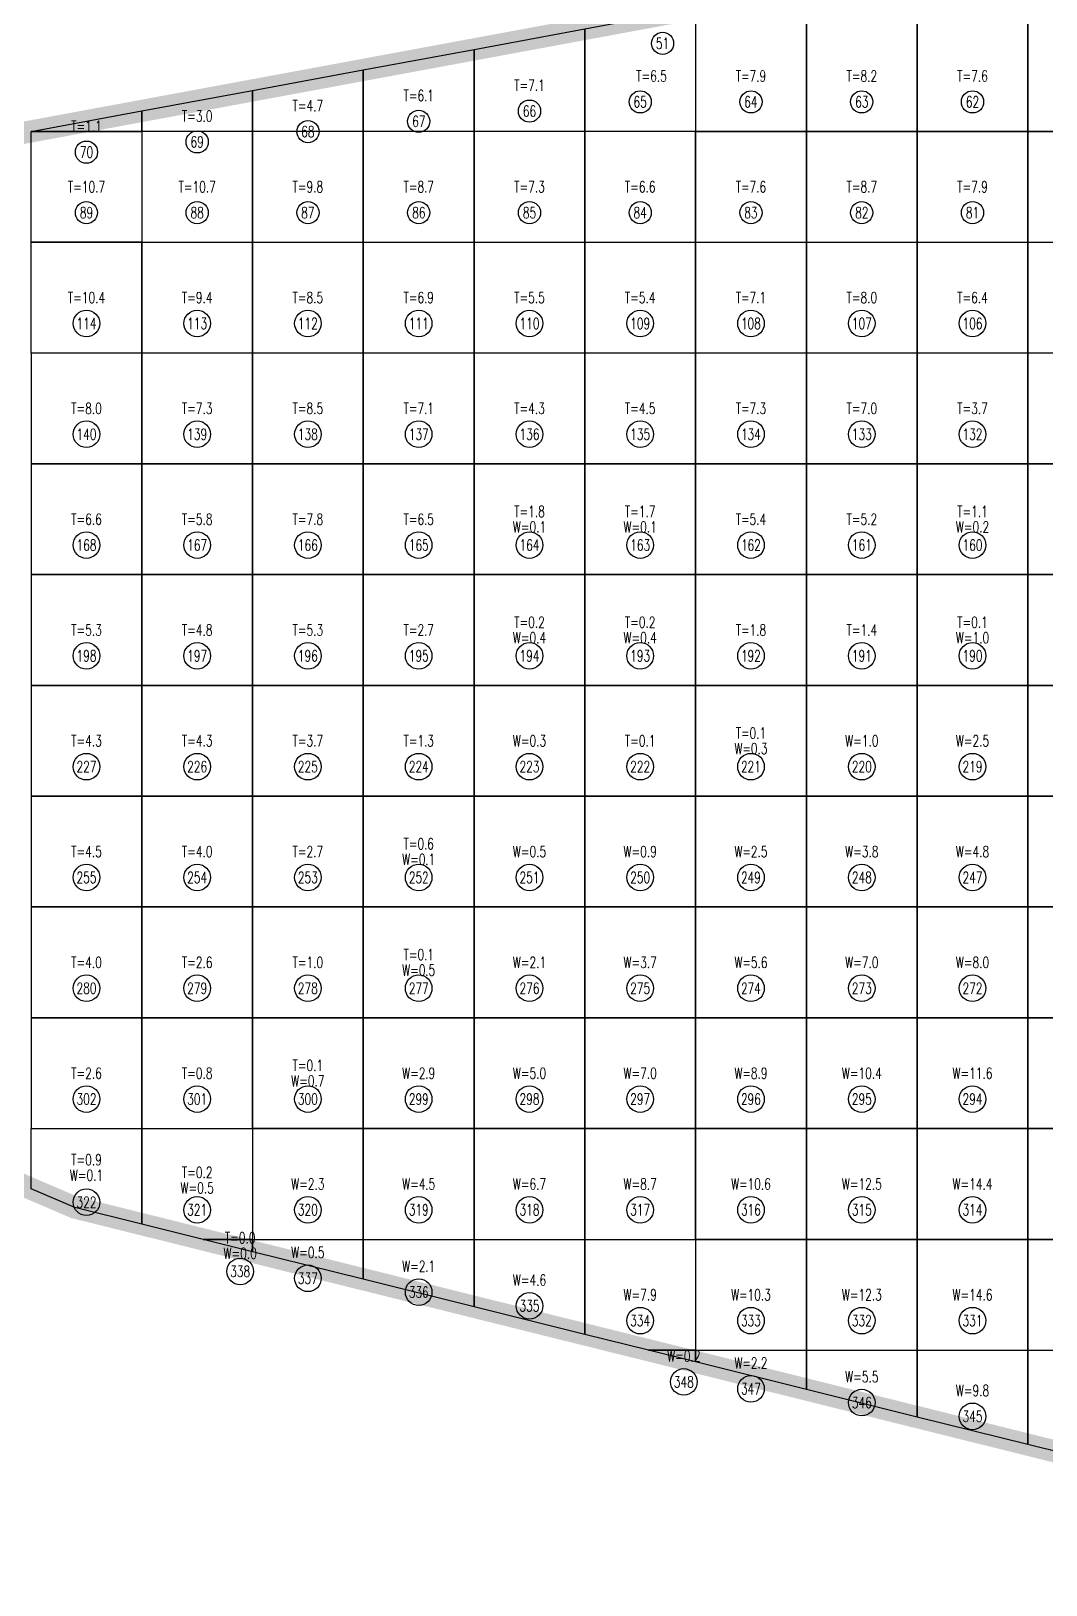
# Model space of a CAD drawing. Extents: x 4283 to 40403, y 1134 to 1764.
# Drawn here: x 4404.4 to 4439.6, y 1623.6 to 1677.5 of the extents above; entities that cross this region are included whole.
import ezdxf
from ezdxf.enums import TextEntityAlignment as Align

# ---------------------------------------------------------------- set-up
doc = ezdxf.new("R2010")
doc.units = 0
for name, color, linetype in [('tdz_1-1方格网', 2, 'Continuous'), ('tdz_1-1方格网计算', 7, 'Continuous'), ('tdz_格田', 6, 'Continuous')]:
    doc.layers.add(name, color=color, linetype=linetype)
doc.styles.add('GLandNum', font='txt_____.ttf', dxfattribs={"width": 0.7, "height": 0.5})

msp = doc.modelspace()

# ---------------------------------------------------------------- linework, layer by layer
at = {"layer": 'tdz_1-1方格网', "linetype": 'Continuous'}
for points in [[(4423.594, 1677.591, 2626.435), (4423.594, 1674.032, 2626.542), (4419.748, 1674.032, 2626.59), (4419.748, 1676.879, 2626.515)], [(4425.146, 1677.878, 2626.402), (4427.44, 1677.878, 2626.366), (4427.44, 1674.032, 2626.475), (4423.594, 1674.032, 2626.542), (4423.594, 1677.591, 2626.435)], [(4427.44, 1677.878, 2626.366), (4427.44, 1674.032, 2626.475), (4431.286, 1674.032, 2626.33), (4431.286, 1677.878, 2626.283)], [(4431.286, 1677.878, 2626.283), (4431.286, 1674.032, 2626.33), (4435.132, 1674.032, 2626.253), (4435.132, 1677.878, 2626.206)], [(4435.132, 1677.878, 2626.206), (4435.132, 1674.032, 2626.253), (4438.978, 1674.032, 2626.196), (4438.978, 1677.878, 2626.14)], [(4438.978, 1677.878, 2626.14), (4438.978, 1674.032, 2626.196), (4442.824, 1674.032, 2626.139), (4442.824, 1677.878, 2626.078)], [(4419.748, 1676.879, 2626.515), (4419.748, 1674.032, 2626.59), (4415.901, 1674.032, 2626.642), (4415.901, 1676.167, 2626.597)], [(4415.901, 1676.167, 2626.597), (4415.901, 1674.032, 2626.642), (4412.055, 1674.032, 2626.708), (4412.055, 1675.455, 2626.678)], [(4412.055, 1675.455, 2626.678), (4412.055, 1674.032, 2626.708), (4408.209, 1674.032, 2626.774), (4408.209, 1674.743, 2626.758)], [(4408.209, 1674.743, 2626.758), (4408.209, 1674.032, 2626.774), (4404.364, 1674.032, 2626.839)], [(4404.364, 1674.032, 2626.839), (4408.209, 1674.032, 2626.774), (4408.209, 1670.186, 2626.866), (4404.363, 1670.186, 2626.922), (4404.363, 1674.031, 2626.839)], [(4408.209, 1674.032, 2626.774), (4408.209, 1670.186, 2626.866), (4412.055, 1670.186, 2626.814), (4412.055, 1674.032, 2626.708)], [(4412.055, 1674.032, 2626.708), (4412.055, 1670.186, 2626.814), (4415.901, 1670.186, 2626.761), (4415.901, 1674.032, 2626.642)], [(4415.901, 1674.032, 2626.642), (4415.901, 1670.186, 2626.761), (4419.748, 1670.186, 2626.718), (4419.748, 1674.032, 2626.59)], [(4419.748, 1674.032, 2626.59), (4419.748, 1670.186, 2626.718), (4423.594, 1670.186, 2626.675), (4423.594, 1674.032, 2626.542)], [(4423.594, 1674.032, 2626.542), (4423.594, 1670.186, 2626.675), (4427.44, 1670.186, 2626.568), (4427.44, 1674.032, 2626.475)], [(4427.44, 1674.032, 2626.475), (4427.44, 1670.186, 2626.568), (4431.286, 1670.186, 2626.42), (4431.286, 1674.032, 2626.33)], [(4431.286, 1674.032, 2626.33), (4431.286, 1670.186, 2626.42), (4435.132, 1670.186, 2626.305), (4435.132, 1674.032, 2626.253)], [(4435.132, 1674.032, 2626.253), (4435.132, 1670.186, 2626.305), (4438.978, 1670.186, 2626.302), (4438.978, 1674.032, 2626.196)], [(4438.978, 1674.032, 2626.196), (4438.978, 1670.186, 2626.302), (4442.824, 1670.186, 2626.25), (4442.824, 1674.032, 2626.139)], [(4404.363, 1666.339, 2627.042), (4404.363, 1670.186, 2626.922), (4408.209, 1670.186, 2626.866), (4408.209, 1666.339, 2627.022)], [(4408.209, 1666.339, 2627.022), (4408.209, 1670.186, 2626.866), (4412.055, 1670.186, 2626.814), (4412.055, 1666.339, 2626.913)], [(4412.055, 1666.339, 2626.913), (4412.055, 1670.186, 2626.814), (4415.901, 1670.186, 2626.761), (4415.901, 1666.339, 2626.894)], [(4415.901, 1666.339, 2626.894), (4415.901, 1670.186, 2626.761), (4419.748, 1670.186, 2626.718), (4419.748, 1666.339, 2626.851)], [(4419.748, 1666.339, 2626.851), (4419.748, 1670.186, 2626.718), (4423.594, 1670.186, 2626.675), (4423.594, 1666.339, 2626.808)], [(4423.594, 1666.339, 2626.808), (4423.594, 1670.186, 2626.675), (4427.44, 1670.186, 2626.568), (4427.44, 1666.339, 2626.663)], [(4427.44, 1666.339, 2626.663), (4427.44, 1670.186, 2626.568), (4431.286, 1670.186, 2626.42), (4431.286, 1666.339, 2626.496)], [(4431.286, 1666.339, 2626.496), (4431.286, 1670.186, 2626.42), (4435.132, 1670.186, 2626.305), (4435.132, 1666.339, 2626.466)], [(4435.132, 1666.339, 2626.466), (4435.132, 1670.186, 2626.305), (4438.978, 1670.186, 2626.302), (4438.978, 1666.339, 2626.471)], [(4438.978, 1666.339, 2626.471), (4438.978, 1670.186, 2626.302), (4442.824, 1670.186, 2626.25), (4442.824, 1666.339, 2626.381)], [(4404.363, 1666.339, 2627.042), (4404.363, 1662.493, 2627.168), (4408.209, 1662.493, 2627.208), (4408.209, 1666.339, 2627.022)], [(4408.209, 1666.339, 2627.022), (4408.209, 1662.493, 2627.208), (4412.055, 1662.493, 2627.031), (4412.055, 1666.339, 2626.913)], [(4412.055, 1666.339, 2626.913), (4412.055, 1662.493, 2627.031), (4415.901, 1662.493, 2626.848), (4415.901, 1666.339, 2626.894)], [(4415.901, 1666.339, 2626.894), (4415.901, 1662.493, 2626.848), (4419.748, 1662.493, 2626.908), (4419.748, 1666.339, 2626.851)], [(4419.748, 1666.339, 2626.851), (4419.748, 1662.493, 2626.908), (4423.594, 1662.493, 2626.931), (4423.594, 1666.339, 2626.808)], [(4423.594, 1666.339, 2626.808), (4423.594, 1662.493, 2626.931), (4427.44, 1662.493, 2626.722), (4427.44, 1666.339, 2626.663)], [(4427.44, 1666.339, 2626.663), (4427.44, 1662.493, 2626.722), (4431.286, 1662.493, 2626.551), (4431.286, 1666.339, 2626.496)], [(4431.286, 1666.339, 2626.496), (4431.286, 1662.493, 2626.551), (4435.132, 1662.493, 2626.601), (4435.132, 1666.339, 2626.466)], [(4435.132, 1666.339, 2626.466), (4435.132, 1662.493, 2626.601), (4438.978, 1662.493, 2626.64), (4438.978, 1666.339, 2626.471)], [(4438.978, 1666.339, 2626.471), (4438.978, 1662.493, 2626.64), (4442.824, 1662.493, 2626.512), (4442.824, 1666.339, 2626.381)], [(4404.363, 1662.493, 2627.168), (4404.363, 1658.647, 2627.278), (4408.209, 1658.647, 2627.268), (4408.209, 1662.493, 2627.208)], [(4408.209, 1662.493, 2627.208), (4408.209, 1658.647, 2627.268), (4412.055, 1658.647, 2627.163), (4412.055, 1662.493, 2627.031)], [(4412.055, 1662.493, 2627.031), (4412.055, 1658.647, 2627.163), (4415.901, 1658.647, 2627.025), (4415.901, 1662.493, 2626.848)], [(4415.901, 1662.493, 2626.848), (4415.901, 1658.647, 2627.025), (4419.748, 1658.647, 2627.095), (4419.748, 1662.493, 2626.908)], [(4419.748, 1662.493, 2626.908), (4419.748, 1658.647, 2627.095), (4423.594, 1658.647, 2627.146), (4423.594, 1662.493, 2626.931)], [(4423.594, 1662.493, 2626.931), (4423.594, 1658.647, 2627.146), (4427.44, 1658.647, 2626.949), (4427.44, 1662.493, 2626.722)], [(4427.44, 1662.493, 2626.722), (4427.44, 1658.647, 2626.949), (4431.286, 1658.647, 2626.742), (4431.286, 1662.493, 2626.551)], [(4431.286, 1662.493, 2626.551), (4431.286, 1658.647, 2626.742), (4435.132, 1658.647, 2626.746), (4435.132, 1662.493, 2626.601)], [(4435.132, 1662.493, 2626.601), (4435.132, 1658.647, 2626.746), (4438.978, 1658.647, 2626.805), (4438.978, 1662.493, 2626.64)], [(4438.978, 1662.493, 2626.64), (4438.978, 1658.647, 2626.805), (4442.824, 1658.647, 2626.643), (4442.824, 1662.493, 2626.512)], [(4404.363, 1658.647, 2627.278), (4404.363, 1654.801, 2627.446), (4408.209, 1654.801, 2627.386), (4408.209, 1658.647, 2627.268)], [(4408.209, 1658.647, 2627.268), (4408.209, 1654.801, 2627.386), (4412.055, 1654.801, 2627.278), (4412.055, 1658.647, 2627.163)], [(4412.055, 1658.647, 2627.163), (4412.055, 1654.801, 2627.278), (4415.901, 1654.801, 2627.212), (4415.901, 1658.647, 2627.025)], [(4415.901, 1658.647, 2627.025), (4415.901, 1654.801, 2627.212), (4419.748, 1654.801, 2627.24), (4419.748, 1658.647, 2627.095)], [(4419.748, 1658.647, 2627.095), (4419.748, 1654.801, 2627.24), (4423.594, 1654.801, 2627.168), (4423.594, 1658.647, 2627.146)], [(4423.594, 1658.647, 2627.146), (4423.594, 1654.801, 2627.168), (4427.44, 1654.801, 2627.048), (4427.44, 1658.647, 2626.949)], [(4427.44, 1658.647, 2626.949), (4427.44, 1654.801, 2627.048), (4431.286, 1654.801, 2626.968), (4431.286, 1658.647, 2626.742)], [(4431.286, 1658.647, 2626.742), (4431.286, 1654.801, 2626.968), (4435.132, 1654.801, 2626.911), (4435.132, 1658.647, 2626.746)], [(4435.132, 1658.647, 2626.746), (4435.132, 1654.801, 2626.911), (4438.978, 1654.801, 2626.888), (4438.978, 1658.647, 2626.805)], [(4438.978, 1658.647, 2626.805), (4438.978, 1654.801, 2626.888), (4442.824, 1654.801, 2626.755), (4442.824, 1658.647, 2626.643)], [(4404.363, 1654.801, 2627.446), (4404.363, 1650.955, 2627.528), (4408.209, 1650.955, 2627.438), (4408.209, 1654.801, 2627.386)], [(4408.209, 1654.801, 2627.386), (4408.209, 1650.955, 2627.438), (4412.055, 1650.955, 2627.351), (4412.055, 1654.801, 2627.278)], [(4412.055, 1654.801, 2627.278), (4412.055, 1650.955, 2627.351), (4415.901, 1650.955, 2627.334), (4415.901, 1654.801, 2627.212)], [(4415.901, 1654.801, 2627.212), (4415.901, 1650.955, 2627.334), (4419.748, 1650.955, 2627.337), (4419.748, 1654.801, 2627.24)], [(4419.748, 1654.801, 2627.24), (4419.748, 1650.955, 2627.337), (4423.594, 1650.955, 2627.224), (4423.594, 1654.801, 2627.168)], [(4423.594, 1654.801, 2627.168), (4423.594, 1650.955, 2627.224), (4427.44, 1650.955, 2627.145), (4427.44, 1654.801, 2627.048)], [(4427.44, 1654.801, 2627.048), (4427.44, 1650.955, 2627.145), (4431.286, 1650.955, 2627.106), (4431.286, 1654.801, 2626.968)], [(4431.286, 1654.801, 2626.968), (4431.286, 1650.955, 2627.106), (4435.132, 1650.955, 2627.052), (4435.132, 1654.801, 2626.911)], [(4435.132, 1654.801, 2626.911), (4435.132, 1650.955, 2627.052), (4438.978, 1650.955, 2626.995), (4438.978, 1654.801, 2626.888)], [(4438.978, 1654.801, 2626.888), (4438.978, 1650.955, 2626.995), (4442.824, 1650.955, 2627.005), (4442.824, 1654.801, 2626.755)], [(4404.363, 1650.955, 2627.528), (4404.363, 1647.109, 2627.59), (4408.209, 1647.109, 2627.518), (4408.209, 1650.955, 2627.438)], [(4408.209, 1650.955, 2627.438), (4408.209, 1647.109, 2627.518), (4412.055, 1647.109, 2627.48), (4412.055, 1650.955, 2627.351)], [(4412.055, 1650.955, 2627.351), (4412.055, 1647.109, 2627.48), (4415.901, 1647.109, 2627.435), (4415.901, 1650.955, 2627.334)], [(4415.901, 1650.955, 2627.334), (4415.901, 1647.109, 2627.435), (4419.748, 1647.109, 2627.41), (4419.748, 1650.955, 2627.337)], [(4419.748, 1650.955, 2627.337), (4419.748, 1647.109, 2627.41), (4423.594, 1647.109, 2627.335), (4423.594, 1650.955, 2627.224)], [(4423.594, 1650.955, 2627.224), (4423.594, 1647.109, 2627.335), (4427.44, 1647.109, 2627.309), (4427.44, 1650.955, 2627.145)], [(4427.44, 1650.955, 2627.145), (4427.44, 1647.109, 2627.309), (4431.286, 1647.109, 2627.283), (4431.286, 1650.955, 2627.106)], [(4431.286, 1650.955, 2627.106), (4431.286, 1647.109, 2627.283), (4435.132, 1647.109, 2627.215), (4435.132, 1650.955, 2627.052)], [(4435.132, 1650.955, 2627.052), (4435.132, 1647.109, 2627.215), (4438.978, 1647.109, 2627.163), (4438.978, 1650.955, 2626.995)], [(4438.978, 1650.955, 2626.995), (4438.978, 1647.109, 2627.163), (4442.824, 1647.109, 2627.164), (4442.824, 1650.955, 2627.005)], [(4404.363, 1647.109, 2627.59), (4404.363, 1643.262, 2627.687), (4408.209, 1643.262, 2627.65), (4408.209, 1647.109, 2627.518)], [(4408.209, 1647.109, 2627.518), (4408.209, 1643.262, 2627.65), (4412.055, 1643.262, 2627.612), (4412.055, 1647.109, 2627.48)], [(4412.055, 1647.109, 2627.48), (4412.055, 1643.262, 2627.612), (4415.901, 1643.262, 2627.568), (4415.901, 1647.109, 2627.435)], [(4415.901, 1647.109, 2627.435), (4415.901, 1643.262, 2627.568), (4419.748, 1643.262, 2627.538), (4419.748, 1647.109, 2627.41)], [(4419.748, 1647.109, 2627.41), (4419.748, 1643.262, 2627.538), (4423.594, 1643.262, 2627.512), (4423.594, 1647.109, 2627.335)], [(4423.594, 1647.109, 2627.335), (4423.594, 1643.262, 2627.512), (4427.44, 1643.262, 2627.486), (4427.44, 1647.109, 2627.309)], [(4427.44, 1647.109, 2627.309), (4427.44, 1643.262, 2627.486), (4431.286, 1643.262, 2627.448), (4431.286, 1647.109, 2627.283)], [(4431.286, 1647.109, 2627.283), (4431.286, 1643.262, 2627.448), (4435.132, 1643.262, 2627.4), (4435.132, 1647.109, 2627.215)], [(4435.132, 1647.109, 2627.215), (4435.132, 1643.262, 2627.4), (4438.978, 1643.262, 2627.344), (4438.978, 1647.109, 2627.163)], [(4438.978, 1647.109, 2627.163), (4438.978, 1643.262, 2627.344), (4442.824, 1643.262, 2627.322), (4442.824, 1647.109, 2627.164)], [(4404.363, 1643.262, 2627.687), (4404.363, 1639.416, 2627.815), (4408.209, 1639.416, 2627.768), (4408.209, 1643.262, 2627.65)], [(4408.209, 1643.262, 2627.65), (4408.209, 1639.416, 2627.768), (4412.055, 1639.416, 2627.74), (4412.055, 1643.262, 2627.612)], [(4412.055, 1643.262, 2627.612), (4412.055, 1639.416, 2627.74), (4415.901, 1639.416, 2627.725), (4415.901, 1643.262, 2627.568)], [(4415.901, 1643.262, 2627.568), (4415.901, 1639.416, 2627.725), (4419.748, 1639.416, 2627.711), (4419.748, 1643.262, 2627.538)], [(4419.748, 1643.262, 2627.538), (4419.748, 1639.416, 2627.711), (4423.594, 1639.416, 2627.691), (4423.594, 1643.262, 2627.512)], [(4423.594, 1643.262, 2627.512), (4423.594, 1639.416, 2627.691), (4427.44, 1639.416, 2627.664), (4427.44, 1643.262, 2627.486)], [(4427.44, 1643.262, 2627.486), (4427.44, 1639.416, 2627.664), (4431.286, 1639.416, 2627.628), (4431.286, 1643.262, 2627.448)], [(4431.286, 1643.262, 2627.448), (4431.286, 1639.416, 2627.628), (4435.132, 1639.416, 2627.594), (4435.132, 1643.262, 2627.4)], [(4435.132, 1643.262, 2627.4), (4435.132, 1639.416, 2627.594), (4438.978, 1639.416, 2627.532), (4438.978, 1643.262, 2627.344)], [(4438.978, 1643.262, 2627.344), (4438.978, 1639.416, 2627.532), (4442.824, 1639.416, 2627.48), (4442.824, 1643.262, 2627.322)], [(4404.363, 1637.328, 2627.908), (4404.363, 1639.416, 2627.815), (4408.209, 1639.416, 2627.768), (4408.209, 1636.099, 2627.859), (4405.88, 1636.678, 2627.868)], [(4408.209, 1636.099, 2627.859), (4408.209, 1639.416, 2627.768), (4412.055, 1639.416, 2627.74), (4412.055, 1635.57, 2627.841), (4410.335, 1635.57, 2627.852)], [(4412.055, 1639.416, 2627.74), (4412.055, 1635.57, 2627.841), (4415.901, 1635.57, 2627.815), (4415.901, 1639.416, 2627.725)], [(4415.901, 1639.416, 2627.725), (4415.901, 1635.57, 2627.815), (4419.748, 1635.57, 2627.79), (4419.748, 1639.416, 2627.711)], [(4419.748, 1639.416, 2627.711), (4419.748, 1635.57, 2627.79), (4423.594, 1635.57, 2627.765), (4423.594, 1639.416, 2627.691)], [(4423.594, 1639.416, 2627.691), (4423.594, 1635.57, 2627.765), (4427.44, 1635.57, 2627.739), (4427.44, 1639.416, 2627.664)], [(4427.44, 1639.416, 2627.664), (4427.44, 1635.57, 2627.739), (4431.286, 1635.57, 2627.714), (4431.286, 1639.416, 2627.628)], [(4431.286, 1639.416, 2627.628), (4431.286, 1635.57, 2627.714), (4435.132, 1635.57, 2627.692), (4435.132, 1639.416, 2627.594)], [(4435.132, 1639.416, 2627.594), (4435.132, 1635.57, 2627.692), (4438.978, 1635.57, 2627.692), (4438.978, 1639.416, 2627.532)], [(4438.978, 1639.416, 2627.532), (4438.978, 1635.57, 2627.692), (4442.824, 1635.57, 2627.641), (4442.824, 1639.416, 2627.48)], [(4410.335, 1635.57, 2627.852), (4412.055, 1635.57, 2627.841), (4412.055, 1635.142, 2627.846)], [(4412.055, 1635.142, 2627.846), (4412.055, 1635.57, 2627.841), (4415.901, 1635.57, 2627.815), (4415.901, 1634.186, 2627.833)], [(4415.901, 1634.186, 2627.833), (4415.901, 1635.57, 2627.815), (4419.748, 1635.57, 2627.79), (4419.748, 1633.229, 2627.82)], [(4419.748, 1633.229, 2627.82), (4419.748, 1635.57, 2627.79), (4423.594, 1635.57, 2627.765), (4423.594, 1632.272, 2627.806)], [(4423.594, 1632.272, 2627.806), (4423.594, 1635.57, 2627.765), (4427.44, 1635.57, 2627.739), (4427.44, 1631.724, 2627.788), (4425.799, 1631.724, 2627.799)], [(4427.44, 1635.57, 2627.739), (4427.44, 1631.724, 2627.788), (4431.286, 1631.724, 2627.762), (4431.286, 1635.57, 2627.714)], [(4431.286, 1635.57, 2627.714), (4431.286, 1631.724, 2627.762), (4435.132, 1631.724, 2627.738), (4435.132, 1635.57, 2627.692)], [(4435.132, 1635.57, 2627.692), (4435.132, 1631.724, 2627.738), (4438.978, 1631.724, 2627.712), (4438.978, 1635.57, 2627.692)], [(4438.978, 1635.57, 2627.692), (4438.978, 1631.724, 2627.712), (4442.824, 1631.724, 2627.692), (4442.824, 1635.57, 2627.641)], [(4425.799, 1631.724, 2627.799), (4427.44, 1631.724, 2627.788), (4427.44, 1631.316, 2627.793)], [(4427.44, 1631.316, 2627.793), (4427.44, 1631.724, 2627.788), (4431.286, 1631.724, 2627.762), (4431.286, 1630.359, 2627.78)], [(4431.286, 1630.359, 2627.78), (4431.286, 1631.724, 2627.762), (4435.132, 1631.724, 2627.738), (4435.132, 1629.403, 2627.767)], [(4435.132, 1629.403, 2627.767), (4435.132, 1631.724, 2627.738), (4438.978, 1631.724, 2627.712), (4438.978, 1628.446, 2627.753)], [(4438.978, 1628.446, 2627.753), (4438.978, 1631.724, 2627.712), (4442.824, 1631.724, 2627.692), (4442.824, 1627.878, 2627.735), (4441.263, 1627.878, 2627.745)]]:
    msp.add_polyline3d(points, close=True, dxfattribs=at)
at = {"layer": 'tdz_1-1方格网计算', "color": 7, "linetype": 'Continuous'}
for centre, radius in [((4426.293, 1677.087), 0.385), ((4425.517, 1675.057), 0.385), ((4429.363, 1675.057), 0.385), ((4433.209, 1675.057), 0.385), ((4437.055, 1675.057), 0.385), ((4421.671, 1674.736), 0.385), ((4413.978, 1674.024), 0.385), ((4417.824, 1674.38), 0.385), ((4410.132, 1673.668), 0.385), ((4406.287, 1673.312), 0.385), ((4406.286, 1671.211), 0.385), ((4410.132, 1671.211), 0.385), ((4413.978, 1671.211), 0.385), ((4417.824, 1671.211), 0.385), ((4421.671, 1671.211), 0.385), ((4425.517, 1671.211), 0.385), ((4429.363, 1671.211), 0.385), ((4433.209, 1671.211), 0.385), ((4437.055, 1671.211), 0.385), ((4406.286, 1667.365), 0.462), ((4410.132, 1667.365), 0.462), ((4413.978, 1667.365), 0.462), ((4417.824, 1667.365), 0.462), ((4421.671, 1667.365), 0.462), ((4425.517, 1667.365), 0.462), ((4429.363, 1667.365), 0.462), ((4433.209, 1667.365), 0.462), ((4437.055, 1667.365), 0.462), ((4406.286, 1663.519), 0.462), ((4410.132, 1663.519), 0.462), ((4413.978, 1663.519), 0.462), ((4417.824, 1663.519), 0.462), ((4421.671, 1663.519), 0.462), ((4425.517, 1663.519), 0.462), ((4429.363, 1663.519), 0.462), ((4433.209, 1663.519), 0.462), ((4437.055, 1663.519), 0.462), ((4406.286, 1659.673), 0.462), ((4410.132, 1659.673), 0.462), ((4413.978, 1659.673), 0.462), ((4417.824, 1659.673), 0.462), ((4421.671, 1659.673), 0.462), ((4425.517, 1659.673), 0.462), ((4429.363, 1659.673), 0.462), ((4433.209, 1659.673), 0.462), ((4437.055, 1659.673), 0.462), ((4406.286, 1655.827), 0.462), ((4410.132, 1655.827), 0.462), ((4413.978, 1655.827), 0.462), ((4417.824, 1655.827), 0.462), ((4421.671, 1655.827), 0.462), ((4425.517, 1655.827), 0.462), ((4429.363, 1655.827), 0.462), ((4433.209, 1655.827), 0.462), ((4437.055, 1655.827), 0.462), ((4406.286, 1651.98), 0.462), ((4410.132, 1651.98), 0.462), ((4413.978, 1651.98), 0.462), ((4417.824, 1651.98), 0.462), ((4421.671, 1651.98), 0.462), ((4425.517, 1651.98), 0.462), ((4429.363, 1651.98), 0.462), ((4433.209, 1651.98), 0.462), ((4437.055, 1651.98), 0.462), ((4406.286, 1648.134), 0.462), ((4410.132, 1648.134), 0.462), ((4413.978, 1648.134), 0.462), ((4417.824, 1648.134), 0.462), ((4421.671, 1648.134), 0.462), ((4425.517, 1648.134), 0.462), ((4429.363, 1648.134), 0.462), ((4433.209, 1648.134), 0.462), ((4437.055, 1648.134), 0.462), ((4406.286, 1644.288), 0.462), ((4410.132, 1644.288), 0.462), ((4413.978, 1644.288), 0.462), ((4417.824, 1644.288), 0.462), ((4421.671, 1644.288), 0.462), ((4425.517, 1644.288), 0.462), ((4429.363, 1644.288), 0.462), ((4433.209, 1644.288), 0.462), ((4437.055, 1644.288), 0.462), ((4406.286, 1640.442), 0.462), ((4410.132, 1640.442), 0.462), ((4413.978, 1640.442), 0.462), ((4417.824, 1640.442), 0.462), ((4421.671, 1640.442), 0.462), ((4425.517, 1640.442), 0.462), ((4429.363, 1640.442), 0.462), ((4433.209, 1640.442), 0.462), ((4437.055, 1640.442), 0.462), ((4406.286, 1636.86), 0.462), ((4410.132, 1636.596), 0.462), ((4413.978, 1636.596), 0.462), ((4417.824, 1636.596), 0.462), ((4421.671, 1636.596), 0.462), ((4425.517, 1636.596), 0.462), ((4429.363, 1636.596), 0.462), ((4433.209, 1636.596), 0.462), ((4437.055, 1636.596), 0.462), ((4411.625, 1634.459), 0.462), ((4413.978, 1634.22), 0.462), ((4417.824, 1633.741), 0.462), ((4421.671, 1633.263), 0.462), ((4425.517, 1632.75), 0.462), ((4429.363, 1632.75), 0.462), ((4433.209, 1632.75), 0.462), ((4437.055, 1632.75), 0.462), ((4427.03, 1630.622), 0.462), ((4429.363, 1630.383), 0.462), ((4433.209, 1629.905), 0.462), ((4437.055, 1629.427), 0.462)]:
    msp.add_circle(centre, radius, dxfattribs=at)
at = {"layer": 'tdz_格田', "linetype": 'Continuous', "lineweight": 60, "const_width": 0.769}
msp.add_lwpolyline([(4456.727, 1624.032), (4405.88, 1636.678), (4358.209, 1657.096), (4383.425, 1670.156), (4428.152, 1678.434), (4454.288, 1689.839), (4463.307, 1689.655), (4477.379, 1694.177), (4484.787, 1697.879)], close=True, dxfattribs=at)

# ---------------------------------------------------------------- texts
at = {"layer": 'tdz_1-1方格网计算', "color": 7, "linetype": 'Continuous', "style": 'GLandNum', "width": 0.7}
for s, p in [('51', (4426.293, 1677.087)), ('66', (4421.671, 1674.736)), ('65', (4425.517, 1675.057)), ('64', (4429.363, 1675.057)), ('63', (4433.209, 1675.057)), ('62', (4437.055, 1675.057)), ('67', (4417.824, 1674.38)), ('69', (4410.132, 1673.668)), ('68', (4413.978, 1674.024)), ('70', (4406.287, 1673.312)), ('89', (4406.286, 1671.211)), ('88', (4410.132, 1671.211)), ('87', (4413.978, 1671.211)), ('86', (4417.824, 1671.211)), ('85', (4421.671, 1671.211)), ('84', (4425.517, 1671.211)), ('83', (4429.363, 1671.211)), ('82', (4433.209, 1671.211)), ('81', (4437.055, 1671.211)), ('114', (4406.286, 1667.365)), ('113', (4410.132, 1667.365)), ('112', (4413.978, 1667.365)), ('111', (4417.824, 1667.365)), ('110', (4421.671, 1667.365)), ('109', (4425.517, 1667.365)), ('108', (4429.363, 1667.365)), ('107', (4433.209, 1667.365)), ('106', (4437.055, 1667.365)), ('140', (4406.286, 1663.519)), ('139', (4410.132, 1663.519)), ('138', (4413.978, 1663.519)), ('137', (4417.824, 1663.519)), ('136', (4421.671, 1663.519)), ('135', (4425.517, 1663.519)), ('134', (4429.363, 1663.519)), ('133', (4433.209, 1663.519)), ('132', (4437.055, 1663.519)), ('168', (4406.286, 1659.673)), ('167', (4410.132, 1659.673)), ('166', (4413.978, 1659.673)), ('165', (4417.824, 1659.673)), ('164', (4421.671, 1659.673)), ('163', (4425.517, 1659.673)), ('162', (4429.363, 1659.673)), ('161', (4433.209, 1659.673)), ('160', (4437.055, 1659.673)), ('198', (4406.286, 1655.827)), ('197', (4410.132, 1655.827)), ('196', (4413.978, 1655.827)), ('195', (4417.824, 1655.827)), ('194', (4421.671, 1655.827)), ('193', (4425.517, 1655.827)), ('192', (4429.363, 1655.827)), ('191', (4433.209, 1655.827)), ('190', (4437.055, 1655.827)), ('227', (4406.286, 1651.98)), ('226', (4410.132, 1651.98)), ('225', (4413.978, 1651.98)), ('224', (4417.824, 1651.98)), ('223', (4421.671, 1651.98)), ('222', (4425.517, 1651.98)), ('221', (4429.363, 1651.98)), ('220', (4433.209, 1651.98)), ('219', (4437.055, 1651.98)), ('255', (4406.286, 1648.134)), ('254', (4410.132, 1648.134)), ('253', (4413.978, 1648.134)), ('252', (4417.824, 1648.134)), ('251', (4421.671, 1648.134)), ('250', (4425.517, 1648.134)), ('249', (4429.363, 1648.134)), ('248', (4433.209, 1648.134)), ('247', (4437.055, 1648.134)), ('280', (4406.286, 1644.288)), ('279', (4410.132, 1644.288)), ('278', (4413.978, 1644.288)), ('277', (4417.824, 1644.288)), ('276', (4421.671, 1644.288)), ('275', (4425.517, 1644.288)), ('274', (4429.363, 1644.288)), ('273', (4433.209, 1644.288)), ('272', (4437.055, 1644.288)), ('302', (4406.286, 1640.442)), ('301', (4410.132, 1640.442)), ('300', (4413.978, 1640.442)), ('299', (4417.824, 1640.442)), ('298', (4421.671, 1640.442)), ('297', (4425.517, 1640.442)), ('296', (4429.363, 1640.442)), ('295', (4433.209, 1640.442)), ('294', (4437.055, 1640.442)), ('322', (4406.286, 1636.86)), ('321', (4410.132, 1636.596)), ('320', (4413.978, 1636.596)), ('319', (4417.824, 1636.596)), ('318', (4421.671, 1636.596)), ('317', (4425.517, 1636.596)), ('316', (4429.363, 1636.596)), ('315', (4433.209, 1636.596)), ('314', (4437.055, 1636.596)), ('338', (4411.625, 1634.459)), ('337', (4413.978, 1634.22)), ('336', (4417.824, 1633.741)), ('335', (4421.671, 1633.263)), ('334', (4425.517, 1632.75)), ('333', (4429.363, 1632.75)), ('332', (4433.209, 1632.75)), ('331', (4437.055, 1632.75)), ('348', (4427.03, 1630.622)), ('347', (4429.363, 1630.383)), ('346', (4433.209, 1629.905)), ('345', (4437.055, 1629.427))]:
    msp.add_text(s, height=0.3846, dxfattribs=at).set_placement(p, align=Align.MIDDLE_CENTER)
at = {"layer": 'tdz_1-1方格网计算', "color": 2, "linetype": 'Continuous', "style": 'GLandNum', "width": 0.7}
for s, p in [('T=6.5', (4425.905, 1675.955)), ('T=7.9', (4429.363, 1675.955)), ('T=8.2', (4433.209, 1675.955)), ('T=7.6', (4437.055, 1675.955)), ('T=6.1', (4417.824, 1675.277)), ('T=7.1', (4421.671, 1675.633)), ('T=4.7', (4413.978, 1674.921)), ('T=1.1', (4406.287, 1674.21)), ('T=3.0', (4410.132, 1674.565)), ('T=10.7', (4406.286, 1672.109)), ('T=10.7', (4410.132, 1672.109)), ('T=9.8', (4413.978, 1672.109)), ('T=8.7', (4417.824, 1672.109)), ('T=7.3', (4421.671, 1672.109)), ('T=6.6', (4425.517, 1672.109)), ('T=7.6', (4429.363, 1672.109)), ('T=8.7', (4433.209, 1672.109)), ('T=7.9', (4437.055, 1672.109)), ('T=10.4', (4406.286, 1668.262)), ('T=9.4', (4410.132, 1668.262)), ('T=8.5', (4413.978, 1668.262)), ('T=6.9', (4417.824, 1668.262)), ('T=5.5', (4421.671, 1668.262)), ('T=5.4', (4425.517, 1668.262)), ('T=7.1', (4429.363, 1668.262)), ('T=8.0', (4433.209, 1668.262)), ('T=6.4', (4437.055, 1668.262)), ('T=8.0', (4406.286, 1664.416)), ('T=7.3', (4410.132, 1664.416)), ('T=8.5', (4413.978, 1664.416)), ('T=7.1', (4417.824, 1664.416)), ('T=4.3', (4421.671, 1664.416)), ('T=4.5', (4425.517, 1664.416)), ('T=7.3', (4429.363, 1664.416)), ('T=7.0', (4433.209, 1664.416)), ('T=3.7', (4437.055, 1664.416)), ('T=1.8', (4421.671, 1660.839)), ('T=1.7', (4425.517, 1660.839)), ('T=1.1', (4437.055, 1660.839)), ('T=6.6', (4406.286, 1660.57)), ('T=5.8', (4410.132, 1660.57)), ('T=7.8', (4413.978, 1660.57)), ('T=6.5', (4417.824, 1660.57)), ('T=5.4', (4429.363, 1660.57)), ('T=5.2', (4433.209, 1660.57)), ('T=0.2', (4421.671, 1656.993)), ('T=0.2', (4425.517, 1656.993)), ('T=0.1', (4437.055, 1656.993)), ('T=5.3', (4406.286, 1656.724)), ('T=4.8', (4410.132, 1656.724)), ('T=5.3', (4413.978, 1656.724)), ('T=2.7', (4417.824, 1656.724)), ('T=1.8', (4429.363, 1656.724)), ('T=1.4', (4433.209, 1656.724)), ('T=0.1', (4429.363, 1653.147)), ('T=4.3', (4406.286, 1652.878)), ('T=4.3', (4410.132, 1652.878)), ('T=3.7', (4413.978, 1652.878)), ('T=1.3', (4417.824, 1652.878)), ('T=0.1', (4425.517, 1652.878)), ('T=0.6', (4417.824, 1649.301)), ('T=4.5', (4406.286, 1649.032)), ('T=4.0', (4410.132, 1649.032)), ('T=2.7', (4413.978, 1649.032)), ('T=4.0', (4406.286, 1645.186)), ('T=2.6', (4410.132, 1645.186)), ('T=1.0', (4413.978, 1645.186)), ('T=0.1', (4417.824, 1645.455)), ('T=2.6', (4406.286, 1641.339)), ('T=0.8', (4410.132, 1641.339)), ('T=0.1', (4413.978, 1641.609)), ('T=0.9', (4406.286, 1638.334)), ('T=0.2', (4410.132, 1637.895)), ('T=0.0', (4411.625, 1635.625))]:
    msp.add_text(s, height=0.3846, dxfattribs=at).set_placement(p, align=Align.MIDDLE_CENTER)
at = {"layer": 'tdz_1-1方格网计算', "color": 173, "linetype": 'Continuous', "style": 'GLandNum', "width": 0.7}
for s, p in [('W=0.1', (4421.671, 1660.301)), ('W=0.1', (4425.517, 1660.301)), ('W=0.2', (4437.055, 1660.301)), ('W=0.4', (4421.671, 1656.455)), ('W=0.4', (4425.517, 1656.455)), ('W=1.0', (4437.055, 1656.455)), ('W=0.3', (4421.671, 1652.878)), ('W=0.3', (4429.363, 1652.609)), ('W=1.0', (4433.209, 1652.878)), ('W=2.5', (4437.055, 1652.878)), ('W=0.1', (4417.824, 1648.762)), ('W=0.5', (4421.671, 1649.032)), ('W=0.9', (4425.517, 1649.032)), ('W=2.5', (4429.363, 1649.032)), ('W=3.8', (4433.209, 1649.032)), ('W=4.8', (4437.055, 1649.032)), ('W=2.1', (4421.671, 1645.186)), ('W=3.7', (4425.517, 1645.186)), ('W=5.6', (4429.363, 1645.186)), ('W=7.0', (4433.209, 1645.186)), ('W=8.0', (4437.055, 1645.186)), ('W=0.5', (4417.824, 1644.916)), ('W=2.9', (4417.824, 1641.339)), ('W=5.0', (4421.671, 1641.339)), ('W=7.0', (4425.517, 1641.339)), ('W=8.9', (4429.363, 1641.339)), ('W=10.4', (4433.209, 1641.339)), ('W=11.6', (4437.055, 1641.339)), ('W=0.7', (4413.978, 1641.07)), ('W=0.1', (4406.286, 1637.796)), ('W=2.3', (4413.978, 1637.493)), ('W=4.5', (4417.824, 1637.493)), ('W=6.7', (4421.671, 1637.493)), ('W=8.7', (4425.517, 1637.493)), ('W=10.6', (4429.363, 1637.493)), ('W=12.5', (4433.209, 1637.493)), ('W=14.4', (4437.055, 1637.493)), ('W=0.5', (4410.132, 1637.356)), ('W=0.0', (4411.625, 1635.087)), ('W=0.5', (4413.978, 1635.117)), ('W=2.1', (4417.824, 1634.639)), ('W=4.6', (4421.671, 1634.16)), ('W=7.9', (4425.517, 1633.647)), ('W=10.3', (4429.363, 1633.647)), ('W=12.3', (4433.209, 1633.647)), ('W=14.6', (4437.055, 1633.647)), ('W=0.2', (4427.03, 1631.52)), ('W=2.2', (4429.363, 1631.281)), ('W=5.5', (4433.209, 1630.802)), ('W=9.8', (4437.055, 1630.324))]:
    msp.add_text(s, height=0.3846, dxfattribs=at).set_placement(p, align=Align.MIDDLE_CENTER)

doc.saveas('drawing.dxf')
